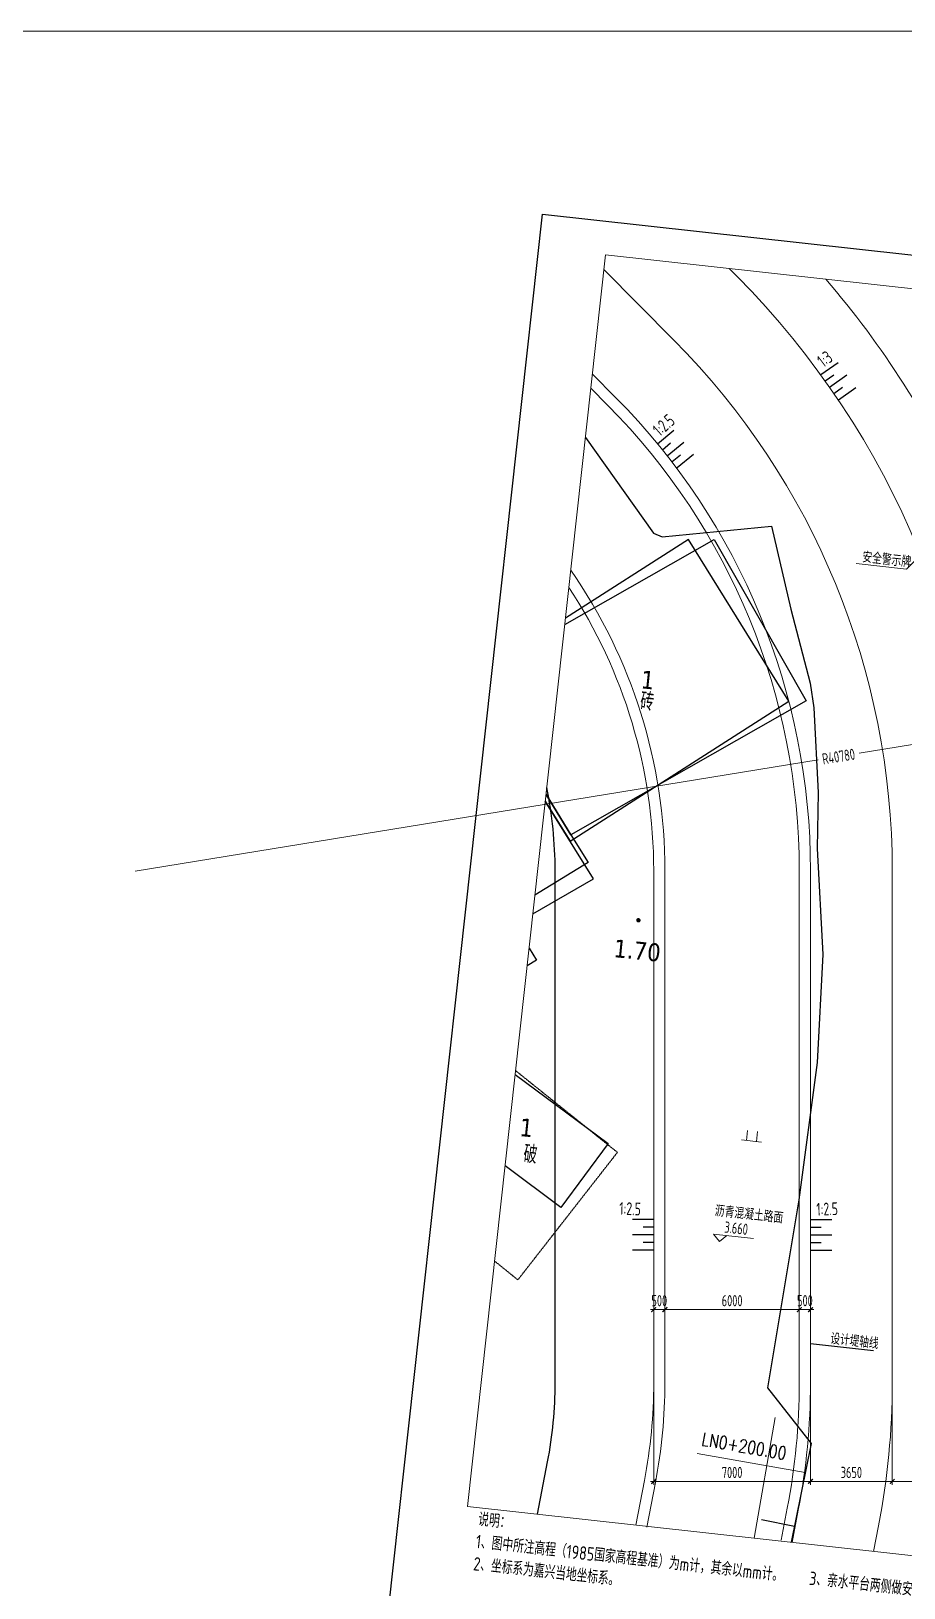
# Model space of a CAD drawing. Header units: millimetres. Extents: x -1003406 to 3312184, y 81337 to 716393.
# Drawn here: x 1976073 to 2015035, y 424782 to 494283 of the extents above; entities that cross this region are included whole.
import ezdxf
from ezdxf.enums import TextEntityAlignment as Align

# ---------------------------------------------------------------- set-up
doc = ezdxf.new("R2010")
doc.units = ezdxf.units.MM
doc.header["$LTSCALE"] = 10
for name, pattern in [('2', [0]), ('2130', [0.2, 0.1, 0.1]), ('4411', [0.2, 0.1, 0.1]), ('X5', [3, 2, -1])]:
    doc.linetypes.add(name, pattern=pattern)
doc.layers.get('0').update_dxf_attribs({"linetype": 'CONTINUOUS'})
doc.layers.get('Defpoints').update_dxf_attribs({"linetype": 'CONTINUOUS'})
for name, color, linetype in [('0-轮廓', 4, 'CONTINUOUS'), ('0标注', 3, 'CONTINUOUS'), ('DIM', 3, 'CONTINUOUS'), ('DM', 7, 'CONTINUOUS'), ('DMTZ', 8, 'CONTINUOUS'), ('JMD', 7, 'CONTINUOUS'), ('JTSS', 7, 'CONTINUOUS'), ('sk-打印', 7, 'CONTINUOUS'), ('SXSS', 140, 'CONTINUOUS'), ('ZBTZ', 114, 'CONTINUOUS'), ('ZH', 3, 'CONTINUOUS'), ('变形缝', 4, 'CONTINUOUS'), ('护岸线', 6, 'CONTINUOUS')]:
    doc.layers.add(name, color=color, linetype=linetype)
for name, color, linetype, lineweight in [('0堤线', 1, 'CONTINUOUS', 40), ('TEXT', 3, 'CONTINUOUS', 15), ('THIN', 7, 'CONTINUOUS', 13), ('引线-H', 130, 'CONTINUOUS', 20), ('文字及标注', 3, 'CONTINUOUS', 15), ('标注', 7, 'CONTINUOUS', 9)]:
    doc.layers.add(name, color=color, linetype=linetype, lineweight=lineweight)
doc.styles.add('HZ', font='txt.shx', dxfattribs={"bigfont": 'hzdx.shx'})
doc.styles.add('TCCAD_Dimension', font='Tssdeng.shx', dxfattribs={"width": 0.7, "bigfont": 'hztxt.shx'})
doc.styles.add('TSSD_CHINA', font='tssdeng.shx', dxfattribs={"width": 0.8, "height": 8, "bigfont": 'tssdchn.shx'})
doc.styles.add('TSSD_Dimension', font='Tssdeng.shx', dxfattribs={"width": 0.7, "bigfont": 'hztxt.shx'})
doc.styles.add('方正中等线简体', font='tahoma.ttf')
doc.styles.add('方正细等线简体', font='tahoma.ttf')
doc.linetypes.add('10422', pattern='A,0.75,[150,txt.shx,S=0.5,R=0,X=0,Y=0.5],1.5,[177,txt.shx,S=1,R=0,X=0,Y=0.4],0.75', length=3)
doc.dimstyles.new('TSSD_100_150', dxfattribs={"dimtxt": 500, "dimasz": 150, "dimexe": 150, "dimexo": 300, "dimgap": 150, "dimtad": 1, "dimdec": 0, "dimzin": 0, "dimdsep": 46, "dimtxsty": 'TSSD_Dimension', "dimblk": 'ARCHTICK', "dimcen": 0, "dimdle": 150, "dimclrt": 7, "dimadec": 0, "dimazin": 0, "dimtfac": 1, "dimtdec": 0, "dimtix": 1, "dimtmove": 2, "dimatfit": 3, "dimfxl": 1, "dimtolj": 1, "dimtzin": 0, "dimarcsym": 0})

# ---------------------------------------------------------------- blocks, each defined once
blk = doc.blocks.new('7201001102')
at = {"linetype": '2'}
h = blk.add_hatch(color=7, dxfattribs=at)
edge = h.paths.add_edge_path(flags=0)
edge.add_arc((0, 0), 0.25, 0, 360)
blk = doc.blocks.new('9120')
at = {"color": 0, "linetype": 'Continuous', "lineweight": -2}
for p, q in [((-1, 0), (1, 0)), ((-0.5, 0), (-0.5, 1)), ((0.5, 0), (0.5, 1))]:
    blk.add_line(p, q, dxfattribs=at)
blk = doc.blocks.new('_ArchTick')
at = {"color": 0, "const_width": 0.4}
blk.add_lwpolyline([(-0.71, -0.71), (0.71, 0.71)], dxfattribs=at)
blk = doc.blocks.new('*D774')
at = {"layer": 'Defpoints', "color": 0, "transparency": 16777216}
for p in [(1237593, 251220), (1241593, 251220), (1237593, 246818)]:
    blk.add_point(p, dxfattribs=at)
at = {"layer": 'DIM', "color": 0, "lineweight": -2, "transparency": 16777216}
for p, q in [((1237593, 250920), (1237593, 246668)), ((1241593, 250920), (1241593, 246668)), ((1241743, 246818), (1237443, 246818))]:
    blk.add_line(p, q, dxfattribs=at)
at = {"layer": 'DIM', "color": 0, "lineweight": -2, "transparency": 16777216, "xscale": 150, "yscale": 150, "zscale": 150, "rotation": 180}
blk.add_blockref('_ArchTick', (1237593, 246818), dxfattribs=at)
at = {"layer": 'DIM', "color": 0, "lineweight": -2, "transparency": 16777216, "xscale": 150, "yscale": 150, "zscale": 150}
blk.add_blockref('_ArchTick', (1241593, 246818), dxfattribs=at)
at = {"layer": 'DIM', "color": 7, "transparency": 16777216, "insert": (1239593, 247218), "char_height": 500, "attachment_point": 5, "style": 'TSSD_Dimension'}
blk.add_mtext('\\A1;4000', dxfattribs=at)
blk = doc.blocks.new('*D775')
at = {"layer": 'Defpoints', "color": 0, "transparency": 16777216}
for p in [(1233943, 251220), (1237593, 251220), (1233943, 246818)]:
    blk.add_point(p, dxfattribs=at)
at = {"layer": 'DIM', "color": 0, "lineweight": -2, "transparency": 16777216}
for p, q in [((1233943, 250920), (1233943, 246668)), ((1237593, 250920), (1237593, 246668)), ((1237743, 246818), (1233793, 246818))]:
    blk.add_line(p, q, dxfattribs=at)
at = {"layer": 'DIM', "color": 0, "lineweight": -2, "transparency": 16777216, "xscale": 150, "yscale": 150, "zscale": 150, "rotation": 180}
blk.add_blockref('_ArchTick', (1233943, 246818), dxfattribs=at)
at = {"layer": 'DIM', "color": 0, "lineweight": -2, "transparency": 16777216, "xscale": 150, "yscale": 150, "zscale": 150}
blk.add_blockref('_ArchTick', (1237593, 246818), dxfattribs=at)
at = {"layer": 'DIM', "color": 7, "transparency": 16777216, "insert": (1235768, 247218), "char_height": 500, "attachment_point": 5, "style": 'TSSD_Dimension'}
blk.add_mtext('\\A1;3650', dxfattribs=at)
blk = doc.blocks.new('*D776')
at = {"layer": 'Defpoints', "color": 0, "transparency": 16777216}
for p in [(1226943, 251220), (1233943, 251220), (1226943, 246818)]:
    blk.add_point(p, dxfattribs=at)
at = {"layer": 'DIM', "color": 0, "lineweight": -2, "transparency": 16777216}
for p, q in [((1226943, 250920), (1226943, 246668)), ((1233943, 250920), (1233943, 246668)), ((1234093, 246818), (1226793, 246818))]:
    blk.add_line(p, q, dxfattribs=at)
at = {"layer": 'DIM', "color": 0, "lineweight": -2, "transparency": 16777216, "xscale": 150, "yscale": 150, "zscale": 150}
for p, rotation in [((1226943, 246818), 179.9999999997127), ((1233943, 246818), 359.9999999997127)]:
    blk.add_blockref('_ArchTick', p, dxfattribs=dict(at, rotation=rotation))
at = {"layer": 'DIM', "color": 7, "transparency": 16777216, "insert": (1230443, 247218), "char_height": 500, "attachment_point": 5, "style": 'TSSD_Dimension'}
blk.add_mtext('\\A1;7000', dxfattribs=at)
blk = doc.blocks.new('*D777')
at = {"layer": 'Defpoints', "color": 0, "transparency": 16777216}
for p in [(1227443, 254486), (1226943, 253795), (1227443, 253795)]:
    blk.add_point(p, dxfattribs=at)
at = {"layer": 'DIM', "color": 0, "lineweight": -2, "transparency": 16777216}
for p, q in [((1226943, 254486), (1226793, 254486)), ((1226943, 254095), (1226943, 254636)), ((1226943, 254486), (1227443, 254486)), ((1227443, 254095), (1227443, 254636)), ((1227443, 254486), (1227593, 254486))]:
    blk.add_line(p, q, dxfattribs=at)
at = {"layer": 'DIM', "color": 0, "lineweight": -2, "transparency": 16777216, "xscale": 150, "yscale": 150, "zscale": 150}
blk.add_blockref('_ArchTick', (1226943, 254486), dxfattribs=at)
at = {"layer": 'DIM', "color": 0, "lineweight": -2, "transparency": 16777216, "xscale": 150, "yscale": 150, "zscale": 150, "rotation": 180}
blk.add_blockref('_ArchTick', (1227443, 254486), dxfattribs=at)
at = {"layer": 'DIM', "color": 7, "transparency": 16777216, "insert": (1227193, 254886), "char_height": 500, "attachment_point": 5, "style": 'TSSD_Dimension'}
blk.add_mtext('\\A1;500', dxfattribs=at)
blk = doc.blocks.new('*D778')
at = {"layer": 'Defpoints', "color": 0, "transparency": 16777216}
for p in [(1233443, 254486), (1227443, 253795), (1233443, 253795)]:
    blk.add_point(p, dxfattribs=at)
at = {"layer": 'DIM', "color": 0, "lineweight": -2, "transparency": 16777216}
for p, q in [((1227293, 254486), (1233593, 254486)), ((1227443, 254095), (1227443, 254636)), ((1233443, 254095), (1233443, 254636))]:
    blk.add_line(p, q, dxfattribs=at)
at = {"layer": 'DIM', "color": 0, "lineweight": -2, "transparency": 16777216, "xscale": 150, "yscale": 150, "zscale": 150}
for p, rotation in [((1227443, 254486), 180.0000000016676), ((1233443, 254486), 1.667526652835144e-09)]:
    blk.add_blockref('_ArchTick', p, dxfattribs=dict(at, rotation=rotation))
at = {"layer": 'DIM', "color": 7, "transparency": 16777216, "insert": (1230443, 254886), "char_height": 500, "attachment_point": 5, "rotation": 0, "style": 'TSSD_Dimension'}
blk.add_mtext('\\A1;6000', dxfattribs=at)
blk = doc.blocks.new('*D779')
at = {"layer": 'Defpoints', "color": 0, "transparency": 16777216}
for p in [(1233943, 254486), (1233443, 253795), (1233943, 253795)]:
    blk.add_point(p, dxfattribs=at)
at = {"layer": 'DIM', "color": 0, "lineweight": -2, "transparency": 16777216}
for p, q in [((1233443, 254486), (1233293, 254486)), ((1233443, 254095), (1233443, 254636)), ((1233443, 254486), (1233943, 254486)), ((1233943, 254095), (1233943, 254636)), ((1233943, 254486), (1234093, 254486))]:
    blk.add_line(p, q, dxfattribs=at)
at = {"layer": 'DIM', "color": 0, "lineweight": -2, "transparency": 16777216, "xscale": 150, "yscale": 150, "zscale": 150}
for p, rotation in [((1233443, 254486), 1.667546101202788e-09), ((1233943, 254486), 180.0000000016676)]:
    blk.add_blockref('_ArchTick', p, dxfattribs=dict(at, rotation=rotation))
at = {"layer": 'DIM', "color": 7, "transparency": 16777216, "insert": (1233693, 254886), "char_height": 500, "attachment_point": 5, "rotation": 0, "style": 'TSSD_Dimension'}
blk.add_mtext('\\A1;500', dxfattribs=at)
blk = doc.blocks.new('$RECOVER_180420175437-0')
at = {"layer": '标注'}
for p, q in [((0, 0), (-150, 150)), ((-150, 150), (750, 150)), ((0, 0), (150, 150))]:
    blk.add_line(p, q, dxfattribs=at)
blk = doc.blocks.new('*D741')
at = {"layer": 'Defpoints', "color": 0, "transparency": 16777216}
for p in [(1244192, 280643), (1203943, 274087)]:
    blk.add_point(p, dxfattribs=at)
at = {"layer": 'DIM', "color": 0, "lineweight": -2, "transparency": 16777216}
for p, q in [((1244044, 280619), (1236108, 279326)), ((1203795, 274063), (1234284, 279029))]:
    blk.add_line(p, q, dxfattribs=at)
at = {"layer": 'DIM', "color": 0, "transparency": 16777216}
blk.add_solid([(1244040, 280644), (1244048, 280594), (1244192, 280643)], dxfattribs=at)
at = {"layer": 'DIM', "color": 7, "transparency": 16777216, "insert": (1235196, 279178), "char_height": 500, "attachment_point": 5, "rotation": 9.25087, "style": 'TSSD_Dimension'}
blk.add_mtext('\\A1;R40780', dxfattribs=at)
blk = doc.blocks.new('0')
at = {"layer": '0-轮廓', "linetype": 'ByBlock', "ltscale": 20}
blk.add_lwpolyline([(-73789.5, -40975), (-76596.3, -40665.3), (-76596.3, -40665.3)], dxfattribs=at)
at = {"layer": '0堤线', "lineweight": 25}
for points in [[(-76140.7, 2611.6), (-75363.1, 3156.8)], [(-75943.8, 2330.9), (-75555.1, 2603.5)], [(-75747, 2050.2), (-74969.5, 2595.4)], [(-75550.1, 1769.5), (-75161.4, 2042.1)], [(-75353.3, 1488.7), (-74575.8, 2033.9)], [(-83424.1, -480.8), (-82691.3, 123.2)], [(-83206.1, -745.3), (-82839.7, -443.3)], [(-82988, -1009.9), (-82255.2, -405.9)], [(-82769.9, -1274.5), (-82403.5, -972.5)], [(-82551.9, -1539), (-81819.1, -935.1)], [(-83596.3, -35108.3), (-84546, -35108.3)], [(-76596.3, -35108.3), (-75646.7, -35108.3)], [(-83596.3, -35794), (-84546, -35794)], [(-83596.3, -35451.2), (-84071.2, -35451.2)], [(-83596.3, -36136.9), (-84071.2, -36136.9)], [(-76596.3, -35451.2), (-76121.5, -35451.2)], [(-76596.3, -35794), (-75646.7, -35794)], [(-76596.3, -36136.9), (-76121.5, -36136.9)], [(-83596.3, -36479.7), (-84546, -36479.7)], [(-76596.3, -36479.7), (-75646.7, -36479.7)]]:
    blk.add_lwpolyline(points, dxfattribs=at)
at = {"layer": 'DMTZ', "color": 3, "lineweight": 20, "ltscale": 1.5, "flags": 128}
for points in [[(-73778.3, -49928.6), (-73556.5, -48779.9, 0.0477173), (-72946.3, -42400.9), (-72946.3, -19533.1, 0.1978752), (-82707.4, 4165.9), (-85817, 7300.4)], [(-69789.4, -50368.8), (-69629.1, -49538.2, 0.0477173), (-68946.3, -42400.9), (-68946.3, -19533.1, 0.1978752), (-79867.7, 6983), (-80226.1, 7344.2)], [(-77418.2, -49527), (-77140.3, -48088, 0.0477173), (-76596.3, -42400.9), (-76596.3, -19533.1, 0.1978752), (-85298.6, 1595.2), (-86331.7, 2636.6)], [(-77909.1, -49432.2), (-77631.3, -47993.2, 0.0477173), (-77096.3, -42400.9), (-77096.3, -19533.1, 0.1978752), (-85653.6, 1243.1), (-86402.2, 1997.7)], [(-83907.8, -48851.4), (-83522.5, -46855.8, 0.0477173), (-83096.3, -42400.9), (-83096.3, -19533.1, 0.1530026), (-87298.4, -6122.8, 0.1465368)], [(-84398.7, -48756.6), (-84013.4, -46761, 0.0477173), (-83596.3, -42400.9), (-83596.3, -19533.1, 0.1465368), (-87383, -6890, 0.1465368)]]:
    blk.add_lwpolyline(points, format="xyb", dxfattribs=at)
at = {"layer": 'JMD', "linetype": 'Continuous', "flags": 128}
blk.add_lwpolyline([(-88436.9, -16439.8), (-87331.5, -18217.6), (-77562.1, -11966.7), (-82048.8, -4750.6), (-87534.2, -8260.3)], dxfattribs=at)
at = {"layer": 'JMD', "color": 7, "linetype": 'Continuous', "lineweight": -3, "flags": 128}
for points in [[(-87566.3, -8551.3), (-80895.3, -4751.1), (-76794.5, -11949.7), (-87294.9, -17931.3), (-88403.6, -16138.5)], [(-88403.6, -16138.5), (-87294.9, -17931.3), (-86528.9, -19170), (-88900, -20636.4)], [(-89160, -22992.7), (-88829.3, -23527.4), (-89247.6, -23786)], [(-89783.5, -28642.8), (-85627.8, -31724.4), (-87737.1, -34568.9), (-90233.2, -32718)]]:
    blk.add_lwpolyline(points, dxfattribs=at)
at = {"layer": 'JMD', "linetype": 'Continuous', "elevation": 1998, "flags": 128}
blk.add_lwpolyline([(-88991.8, -21468), (-86287.9, -19896.1), (-88436.9, -16439.8)], dxfattribs=at)
at = {"layer": 'JMD', "linetype": 'X5', "flags": 128}
blk.add_lwpolyline([(-90701.7, -36963.2), (-89660.5, -37804.5), (-85217.4, -32113.6), (-89763.8, -28464.2)], dxfattribs=at)
at = {"layer": 'JTSS', "linetype": '4411', "lineweight": 20, "elevation": 2180, "flags": 128}
blk.add_lwpolyline([(-78177, -43946.9), (-79110.7, -49340.2)], dxfattribs=at)
at = {"layer": 'sk-打印'}
blk.add_lwpolyline([(-88562.4, 9773.2), (0, 0), (-6877.5, -62321.7), (-95439.8, -52548.4)], close=True, dxfattribs=at)
at = {"layer": 'SXSS', "elevation": 2300, "flags": 128}
blk.add_lwpolyline([(-86644.2, -194.8), (-83602.6, -4469.5), (-83216.7, -4637.9), (-78344.3, -4154.4), (-77474.1, -7865.3), (-76605.5, -11171.5), (-76449.4, -12264.2), (-76258.9, -16044.9), (-76301.1, -18551.4), (-76043.9, -23286.2), (-76295.8, -28093.6), (-77117.9, -34230.4), (-78518.1, -42631), (-78518.1, -42631), (-78518.1, -42631)], dxfattribs=at)
at = {"layer": 'SXSS', "flags": 128}
blk.add_lwpolyline([(-78518.1, -42631), (-76564.6, -45106.2), (-77459, -49522.5)], dxfattribs=at)
at = {"layer": 'SXSS', "linetype": '10422', "flags": 128}
blk.add_lwpolyline([(-77316.3, -48818.2), (-78786.5, -48520.5)], dxfattribs=at)
blk.add_lwpolyline([(-77316.3, -48818.2), (-78786.5, -48520.5)], dxfattribs=at)
at = {"layer": 'THIN', "ltscale": 20}
blk.add_lwpolyline([(-7348.3, -52913.3), (-1655.5, -1326.4), (-85745, 7953.2), (-91911.7, -47927.5), (-24968.1, -55315.1), (-24494.2, -51021.1)], close=True, dxfattribs=at)
at = {"layer": 'ZH', "lineweight": 20}
blk.add_line((-76837.3, -46399.7), (-81654.3, -45553.9), dxfattribs=at)
at = {"layer": '引线-H'}
blk.add_lwpolyline([(-71174.7, -4957.5), (-72304.6, -6068.9), (-74554.8, -5820.6)], dxfattribs=at)
at = {"layer": '护岸线', "color": 6, "lineweight": 15}
blk.add_lwpolyline([(-69669.5, -2948.8, 0.0722173), (-75910.6, 6868, 0.0722173)], format="xyb", dxfattribs=at)
at = {"layer": '护岸线', "color": 6, "lineweight": 25}
blk.add_lwpolyline([(-88786.5, -48272.4), (-88333.6, -45926.9, 0.0477173), (-87996.3, -42400.9), (-87996.3, -19533.1, 0.0501884), (-88369.3, -15827.2, 0.0501884)], format="xyb", dxfattribs=at)
at = {"layer": 'DM', "color": 7, "linetype": 'Continuous', "lineweight": 0, "extrusion": (0.006187, -0.007721, 0.999951), "xscale": 399.9999999973603, "yscale": 399.9999999973603, "zscale": 399.9999999973603, "rotation": 354.1062808015088}
blk.add_blockref('7201001102', (-84288.7, -21741.1, 1346.4), dxfattribs=at)
at = {"layer": 'ZBTZ', "lineweight": 0, "xscale": 449.9999999999999, "yscale": 449.9999999999999, "zscale": 449.9999999999999, "rotation": 353.7026473640297}
blk.add_blockref('9120', (-79235.6, -31610), dxfattribs=at)
at = {"layer": '标注', "xscale": 2, "yscale": 2, "zscale": 2, "rotation": 353.7026473640297}
blk.add_blockref('$RECOVER_180420175437-0', (-80658.2, -36090.7), dxfattribs=at)
at = {"layer": '0标注', "linetype": 'Continuous', "extrusion": (0.009354, -0.003224, 0.999951), "style": 'TCCAD_Dimension', "width": 0.7}
blk.add_text('1:3', height=571.43, rotation=36.856689, dxfattribs=at).set_placement((-76013.2, 2901, -713.4))
at = {"layer": '0标注', "linetype": 'Continuous', "extrusion": (0.009576, -0.002487, 0.999951), "style": 'TCCAD_Dimension', "width": 0.7}
blk.add_text('1:2.5', height=571.43, rotation=41.314243, dxfattribs=at).set_placement((-83319.3, -182.3, -790.5))
at = {"layer": '0标注', "linetype": 'Continuous', "extrusion": (-0.005808, -0.00801, 0.999951), "style": 'TCCAD_Dimension', "width": 0.7}
blk.add_text('1:2.5', height=571.43, rotation=358.180541, dxfattribs=at).set_placement((-85140.3, -34895.1, 773.9))
at = {"layer": '0标注', "linetype": 'Continuous', "extrusion": (0.005808, -0.00801, 0.999951), "style": 'TCCAD_Dimension', "width": 0.7}
blk.add_text('1:2.5', height=571.43, rotation=1.819459, dxfattribs=at).set_placement((-76326, -34943.1, -156.5))
at = {"layer": 'DM', "color": 7, "extrusion": (0.006187, -0.007721, 0.999951), "style": '方正中等线简体'}
blk.add_text('1.70', height=800, rotation=354.106275, dxfattribs=at).set_placement((-84329.8, -23103.9, -343.4), align=Align.MIDDLE_CENTER)
at = {"layer": 'JMD', "color": 7, "extrusion": (0.006187, -0.007721, 0.999951), "style": '方正细等线简体'}
for rotation, p in [(354.106276, (-83859.1, -11025.2, -433.7)), (354.106273, (-89274.6, -31014, -312.9))]:
    blk.add_text('1', height=800, rotation=rotation, dxfattribs=at).set_placement(p, align=Align.MIDDLE_CENTER)
at = {"layer": 'JMD', "linetype": '2130', "lineweight": 0, "style": 'HZ', "width": 0.8}
blk.add_text('砖', height=800, rotation=353.702647, dxfattribs=at).set_placement((-83885.9, -11948.9), align=Align.MIDDLE)
at = {"layer": 'JMD', "linetype": 'X5', "style": 'HZ', "width": 0.8}
blk.add_text('破', height=800, rotation=353.702647, dxfattribs=at).set_placement((-89096.5, -32155.6), align=Align.MIDDLE)
at = {"layer": 'TEXT', "style": 'TSSD_Dimension', "width": 0.7}
blk.add_text('安全警示牌', height=500, rotation=353.702647, dxfattribs=at).set_placement((-74305.4, -5769.7))
at = {"layer": 'TEXT', "ltscale": 99, "insert": (-91388.8, -48184, -383963.8), "char_height": 600, "width": 30938.61, "attachment_point": 1, "rotation": 353.702647, "style": 'TCCAD_Dimension'}
blk.add_mtext('{\\W0.8;说明：\\P1、图中所注高程（1985国家高程基准）为m计，其余以mm计。    3、亲水平台两侧做安全警示牌并防止消防器材，平台设计仅通行人。\\P2、坐标系为嘉兴当地坐标系。                                    4、平台上、下侧各允许侧向临时停靠画舫船数为2艘吗，共计4艘画舫。                                }', dxfattribs=at)
at = {"layer": 'ZH', "lineweight": 20, "style": 'HZ', "width": 0.8}
blk.add_text('LN0+200.00', height=571.43, rotation=350.04128, dxfattribs=at).set_placement((-81517.9, -45351), align=Align.BOTTOM_LEFT)
at = {"layer": '变形缝', "style": 'TSSD_CHINA', "width": 0.75}
blk.add_text('设计堤轴线', height=500, rotation=353.702647, dxfattribs=at).set_placement((-75729.2, -40662.6))
at = {"layer": '标注', "style": 'TCCAD_Dimension', "width": 0.7}
for s, p in [('沥青混凝土路面', (-80888.4, -34954.1)), ('3.660', (-80460.2, -35690.6, -274259.9))]:
    blk.add_text(s, height=500, rotation=353.702647, dxfattribs=at).set_placement(p)
at = {"layer": 'DIM'}
dim = blk.add_radius_dim(center=(-106596.3, -19533.1), mpoint=(-66346.7, -12977.4), dimstyle='TSSD_100_150', override={"dimsah": 1}, dxfattribs=at)
dim.commit()
dim.dimension.update_dxf_attribs({"geometry": '*D741', "text_midpoint": (-75343.2, -14442.4), "dimtype": 132, "insert": (-1310539.1, -293620.6)})
for p1, p2, distance, picture, middle in [((-83596.3, -39825.7), (-83096.3, -39825.7), 691.6, '*D777', (-83346.3, -38734.1)), ((-76596.3, -42400.9), (-83596.3, -42400.9), 4401.8, '*D776', (-80096.3, -46402.7))]:
    dim = blk.add_aligned_dim(p1=p1, p2=p2, distance=distance, dimstyle='TSSD_100_150', dxfattribs=at)
    dim.commit()
    dim.dimension.update_dxf_attribs({"geometry": picture, "text_midpoint": middle, "insert": (-1310539.1, -293620.6)})
for base, p1, p2, picture, middle in [((-77096.3, -39134.1), (-83096.3, -39825.7), (-77096.3, -39825.7), '*D778', (-80096.3, -38734.1)), ((-76596.3, -39134.1), (-77096.3, -39825.7), (-76596.3, -39825.7), '*D779', (-76846.3, -38734.1))]:
    dim = blk.add_linear_dim(base=base, p1=p1, p2=p2, angle=180, dimstyle='TSSD_100_150', dxfattribs=at)
    dim.commit()
    dim.dimension.update_dxf_attribs({"geometry": picture, "text_midpoint": middle, "insert": (-1310539.1, -293620.6)})
for base, p1, p2, picture, middle in [((-76596.3, -46802.7), (-72946.3, -42400.9), (-76596.3, -42400.9), '*D775', (-74771.3, -46402.7)), ((-72946.3, -46802.7), (-68946.3, -42400.9), (-72946.3, -42400.9), '*D774', (-70946.3, -46402.7))]:
    dim = blk.add_linear_dim(base=base, p1=p1, p2=p2, dimstyle='TSSD_100_150', dxfattribs=at)
    dim.commit()
    dim.dimension.update_dxf_attribs({"geometry": picture, "text_midpoint": middle, "insert": (-1310539.1, -293620.6)})

msp = doc.modelspace()

# ---------------------------------------------------------------- linework, layer by layer
at = {"layer": '文字及标注', "color": 0}
msp.add_lwpolyline([(1791304.6, 494282.6), (2255894.7, 494282.6), (2255894.7, 273145.7), (1791304.6, 273145.7)], close=True, dxfattribs=at)

# ---------------------------------------------------------------- block references
msp.add_blockref('0', (2087463, 476338.1), dxfattribs=at)

doc.saveas('drawing.dxf')
